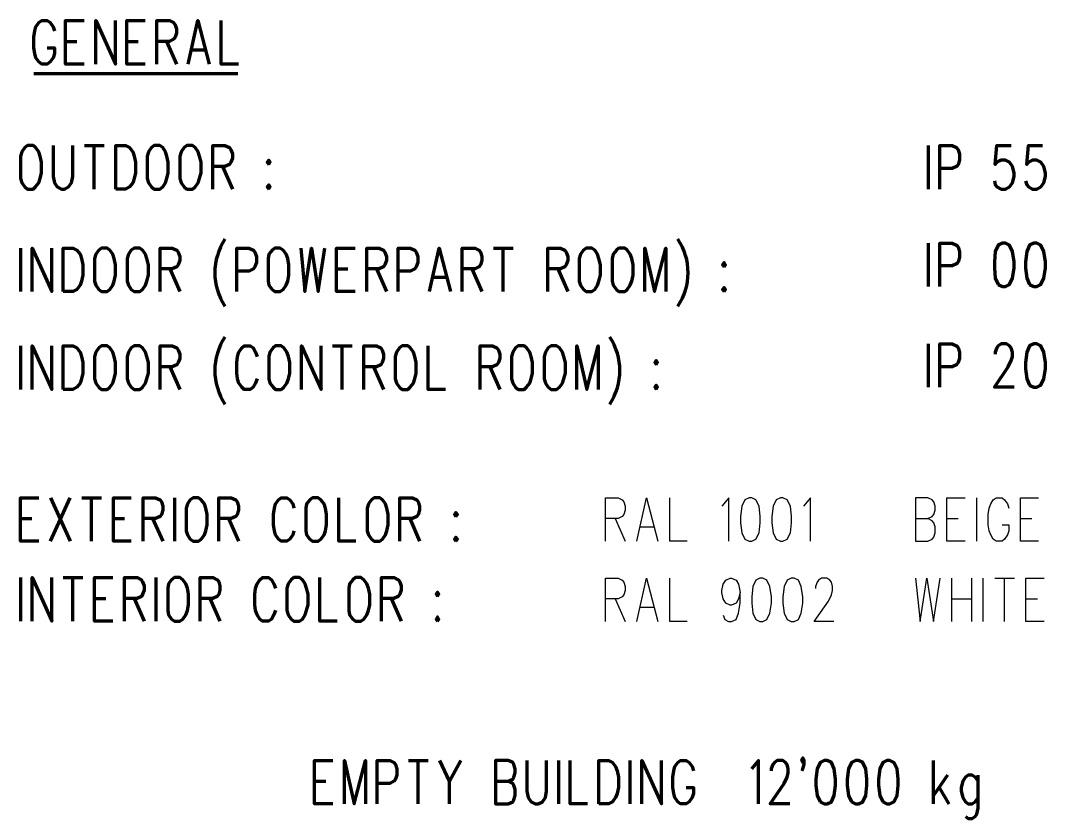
# Model space of a CAD drawing. Header units: metres. Extents: x 1223 to 5739, y -151236 to 19014.
# Drawn here: x 5558.68 to 5608.48, y -151063.5 to -151024.73 of the extents above; entities that cross this region are included whole.
import ezdxf

# ---------------------------------------------------------------- set-up
doc = ezdxf.new("R2010")
doc.units = ezdxf.units.M
doc.layers.add('PDF_Geometry', color=7, linetype='Continuous')

msp = doc.modelspace()

# ---------------------------------------------------------------- linework, layer by layer
at = {"layer": 'PDF_Geometry', "color": 8, "lineweight": 90}
for points in [[(5559.977, -151026.047), (5560.323, -151026.047), (5560.323, -151026.332), (5560.262, -151026.535), (5560.12, -151026.738), (5559.977, -151026.84), (5559.713, -151026.84), (5559.571, -151026.738), (5559.429, -151026.535), (5559.368, -151026.332), (5559.327, -151026.047), (5559.327, -151025.539), (5559.368, -151025.234), (5559.429, -151025.031), (5559.571, -151024.828), (5559.713, -151024.726), (5559.977, -151024.726), (5560.12, -151024.828), (5560.262, -151025.031), (5560.323, -151025.234)], [(5561.766, -151026.84), (5560.871, -151026.84), (5560.871, -151024.726), (5561.766, -151024.726)], [(5562.335, -151026.84), (5562.335, -151024.726), (5563.29, -151026.84), (5563.29, -151024.726)], [(5564.732, -151026.84), (5563.838, -151026.84), (5563.838, -151024.726), (5564.732, -151024.726)], [(5565.301, -151026.84), (5565.301, -151024.726), (5565.911, -151024.726), (5566.114, -151024.828), (5566.195, -151024.93), (5566.256, -151025.133), (5566.256, -151025.336), (5566.195, -151025.539), (5566.114, -151025.641), (5565.911, -151025.742), (5565.301, -151025.742)], [(5566.825, -151026.84), (5567.293, -151024.726), (5567.841, -151026.84)], [(5569.264, -151026.84), (5568.431, -151026.84), (5568.431, -151024.726)], [(5560.871, -151025.742), (5561.42, -151025.742)], [(5563.838, -151025.742), (5564.387, -151025.742)], [(5565.769, -151025.742), (5566.256, -151026.84)], [(5566.947, -151026.149), (5567.638, -151026.149)], [(5559.327, -151027.307), (5569.243, -151027.307)], [(5560.262, -151030.802), (5560.262, -151032.306), (5560.323, -151032.611), (5560.465, -151032.814), (5560.668, -151032.915), (5560.811, -151032.915), (5561.014, -151032.814), (5561.156, -151032.611), (5561.217, -151032.306), (5561.217, -151030.802)], [(5561.786, -151030.802), (5562.741, -151030.802)], [(5562.253, -151032.915), (5562.253, -151030.802)], [(5568.024, -151032.915), (5568.024, -151030.802), (5568.613, -151030.802), (5568.837, -151030.904), (5568.898, -151031.005), (5568.979, -151031.209), (5568.979, -151031.412), (5568.898, -151031.615), (5568.837, -151031.717), (5568.613, -151031.818), (5568.024, -151031.818)], [(5602.792, -151032.915), (5602.792, -151030.802)], [(5603.341, -151032.915), (5603.341, -151030.802), (5603.95, -151030.802), (5604.153, -151030.904), (5604.235, -151031.005), (5604.296, -151031.209), (5604.296, -151031.513), (5604.235, -151031.717), (5604.153, -151031.818), (5603.95, -151031.92), (5603.341, -151031.92)], [(5606.002, -151032.509), (5606.043, -151032.712), (5606.124, -151032.814), (5606.328, -151032.915), (5606.531, -151032.915), (5606.734, -151032.814), (5606.876, -151032.611), (5606.958, -151032.306), (5606.958, -151032.123), (5606.876, -151031.818), (5606.734, -151031.615), (5606.531, -151031.513), (5606.328, -151031.513), (5606.124, -151031.615), (5606.043, -151031.717), (5606.124, -151030.802), (5606.815, -151030.802)], [(5607.506, -151032.509), (5607.567, -151032.712), (5607.648, -151032.814), (5607.852, -151032.915), (5608.055, -151032.915), (5608.258, -151032.814), (5608.4, -151032.611), (5608.482, -151032.306), (5608.482, -151032.123), (5608.4, -151031.818), (5608.258, -151031.615), (5608.055, -151031.513), (5607.852, -151031.513), (5607.648, -151031.615), (5607.567, -151031.717), (5607.648, -151030.802), (5608.339, -151030.802)], [(5568.492, -151031.818), (5568.979, -151032.915)], [(5558.697, -151037.894), (5558.697, -151035.781)], [(5559.246, -151037.894), (5559.246, -151035.781), (5560.201, -151037.894), (5560.201, -151035.781)], [(5565.464, -151037.894), (5565.464, -151035.781), (5566.053, -151035.781), (5566.277, -151035.882), (5566.338, -151035.984), (5566.419, -151036.187), (5566.419, -151036.39), (5566.338, -151036.593), (5566.277, -151036.695), (5566.053, -151036.797), (5565.464, -151036.797)], [(5569.182, -151037.894), (5569.182, -151035.781), (5569.772, -151035.781), (5569.995, -151035.882), (5570.056, -151035.984), (5570.137, -151036.187), (5570.137, -151036.492), (5570.056, -151036.695), (5569.995, -151036.797), (5569.772, -151036.898), (5569.182, -151036.898)], [(5572.291, -151035.781), (5572.495, -151037.894), (5572.82, -151035.781), (5573.145, -151037.894), (5573.47, -151035.781)], [(5574.933, -151037.894), (5574.039, -151037.894), (5574.039, -151035.781), (5574.933, -151035.781)], [(5575.502, -151037.894), (5575.502, -151035.781), (5576.112, -151035.781), (5576.315, -151035.882), (5576.376, -151035.984), (5576.457, -151036.187), (5576.457, -151036.39), (5576.376, -151036.593), (5576.315, -151036.695), (5576.112, -151036.797), (5575.502, -151036.797)], [(5577.026, -151037.894), (5577.026, -151035.781), (5577.615, -151035.781), (5577.839, -151035.882), (5577.9, -151035.984), (5577.981, -151036.187), (5577.981, -151036.492), (5577.9, -151036.695), (5577.839, -151036.797), (5577.615, -151036.898), (5577.026, -151036.898)], [(5578.55, -151037.894), (5579.017, -151035.781), (5579.566, -151037.894)], [(5580.135, -151037.894), (5580.135, -151035.781), (5580.745, -151035.781), (5580.948, -151035.882), (5581.029, -151035.984), (5581.09, -151036.187), (5581.09, -151036.39), (5581.029, -151036.593), (5580.948, -151036.695), (5580.745, -151036.797), (5580.135, -151036.797)], [(5581.659, -151035.781), (5582.614, -151035.781)], [(5582.126, -151037.894), (5582.126, -151035.781)], [(5584.301, -151037.894), (5584.301, -151035.781), (5584.91, -151035.781), (5585.134, -151035.882), (5585.195, -151035.984), (5585.276, -151036.187), (5585.276, -151036.39), (5585.195, -151036.593), (5585.134, -151036.695), (5584.91, -151036.797), (5584.301, -151036.797)], [(5589.015, -151037.894), (5589.015, -151035.781), (5589.482, -151037.894), (5590.031, -151035.781), (5590.031, -151037.894)], [(5602.792, -151037.65), (5602.792, -151035.537)], [(5603.341, -151037.65), (5603.341, -151035.537), (5603.95, -151035.537), (5604.153, -151035.638), (5604.235, -151035.74), (5604.296, -151035.943), (5604.296, -151036.248), (5604.235, -151036.451), (5604.153, -151036.553), (5603.95, -151036.654), (5603.341, -151036.654)], [(5565.931, -151036.797), (5566.419, -151037.894)], [(5574.039, -151036.797), (5574.588, -151036.797)], [(5575.969, -151036.797), (5576.457, -151037.894)], [(5580.602, -151036.797), (5581.09, -151037.894)], [(5584.788, -151036.797), (5585.276, -151037.894)], [(5578.672, -151037.203), (5579.363, -151037.203)], [(5558.697, -151042.649), (5558.697, -151040.536)], [(5559.246, -151042.649), (5559.246, -151040.536), (5560.201, -151042.649), (5560.201, -151040.536)], [(5565.464, -151042.649), (5565.464, -151040.536), (5566.053, -151040.536), (5566.277, -151040.637), (5566.338, -151040.739), (5566.419, -151040.942), (5566.419, -151041.145), (5566.338, -151041.348), (5566.277, -151041.45), (5566.053, -151041.552), (5565.464, -151041.552)], [(5570.178, -151042.141), (5570.097, -151042.344), (5569.975, -151042.547), (5569.833, -151042.649), (5569.548, -151042.649), (5569.426, -151042.547), (5569.284, -151042.344), (5569.223, -151042.141), (5569.182, -151041.856), (5569.182, -151041.348), (5569.223, -151041.044), (5569.284, -151040.84), (5569.426, -151040.637), (5569.548, -151040.536), (5569.833, -151040.536), (5569.975, -151040.637), (5570.097, -151040.84), (5570.178, -151041.044)], [(5572.332, -151042.649), (5572.332, -151040.536), (5573.287, -151042.649), (5573.287, -151040.536)], [(5573.836, -151040.536), (5574.791, -151040.536)], [(5574.303, -151042.649), (5574.303, -151040.536)], [(5575.36, -151042.649), (5575.36, -151040.536), (5575.969, -151040.536), (5576.193, -151040.637), (5576.254, -151040.739), (5576.315, -151040.942), (5576.315, -151041.145), (5576.254, -151041.348), (5576.193, -151041.45), (5575.969, -151041.552), (5575.36, -151041.552)], [(5579.322, -151042.649), (5578.489, -151042.649), (5578.489, -151040.536)], [(5581.009, -151042.649), (5581.009, -151040.536), (5581.618, -151040.536), (5581.822, -151040.637), (5581.903, -151040.739), (5581.964, -151040.942), (5581.964, -151041.145), (5581.903, -151041.348), (5581.822, -151041.45), (5581.618, -151041.552), (5581.009, -151041.552)], [(5585.703, -151042.649), (5585.703, -151040.536), (5586.19, -151042.649), (5586.739, -151040.536), (5586.739, -151042.649)], [(5602.792, -151042.547), (5602.792, -151040.434)], [(5603.341, -151042.547), (5603.341, -151040.434), (5603.95, -151040.434), (5604.153, -151040.536), (5604.235, -151040.637), (5604.296, -151040.84), (5604.296, -151041.145), (5604.235, -151041.348), (5604.153, -151041.45), (5603.95, -151041.552), (5603.341, -151041.552)], [(5606.958, -151042.547), (5606.002, -151042.547), (5606.673, -151041.552), (5606.815, -151041.247), (5606.876, -151041.044), (5606.876, -151040.84), (5606.815, -151040.637), (5606.734, -151040.536), (5606.592, -151040.434), (5606.328, -151040.434), (5606.185, -151040.536), (5606.124, -151040.637), (5606.043, -151040.84), (5606.043, -151040.942)], [(5565.931, -151041.552), (5566.419, -151042.649)], [(5575.827, -151041.552), (5576.315, -151042.649)], [(5581.476, -151041.552), (5581.964, -151042.649)], [(5559.571, -151050.025), (5558.677, -151050.025), (5558.677, -151047.912), (5559.571, -151047.912)], [(5560.14, -151050.025), (5561.095, -151047.912)], [(5560.14, -151047.912), (5561.095, -151050.025)], [(5561.664, -151047.912), (5562.619, -151047.912)], [(5562.131, -151050.025), (5562.131, -151047.912)], [(5564.062, -151050.025), (5563.188, -151050.025), (5563.188, -151047.912), (5564.062, -151047.912)], [(5564.631, -151050.025), (5564.631, -151047.912), (5565.24, -151047.912), (5565.464, -151048.013), (5565.525, -151048.115), (5565.586, -151048.318), (5565.586, -151048.521), (5565.525, -151048.725), (5565.464, -151048.826), (5565.24, -151048.928), (5564.631, -151048.928)], [(5566.175, -151050.025), (5566.175, -151047.912)], [(5568.309, -151050.025), (5568.309, -151047.912), (5568.918, -151047.912), (5569.142, -151048.013), (5569.203, -151048.115), (5569.264, -151048.318), (5569.264, -151048.521), (5569.203, -151048.725), (5569.142, -151048.826), (5568.918, -151048.928), (5568.309, -151048.928)], [(5571.966, -151049.517), (5571.905, -151049.72), (5571.763, -151049.923), (5571.621, -151050.025), (5571.336, -151050.025), (5571.214, -151049.923), (5571.072, -151049.72), (5571.011, -151049.517), (5570.971, -151049.233), (5570.971, -151048.725), (5571.011, -151048.42), (5571.072, -151048.217), (5571.214, -151048.013), (5571.336, -151047.912), (5571.621, -151047.912), (5571.763, -151048.013), (5571.905, -151048.217), (5571.966, -151048.42)], [(5574.974, -151050.025), (5574.141, -151050.025), (5574.141, -151047.912)], [(5577.107, -151050.025), (5577.107, -151047.912), (5577.717, -151047.912), (5577.94, -151048.013), (5578.001, -151048.115), (5578.062, -151048.318), (5578.062, -151048.521), (5578.001, -151048.725), (5577.94, -151048.826), (5577.717, -151048.928), (5577.107, -151048.928)], [(5558.677, -151048.928), (5559.226, -151048.928)], [(5563.188, -151048.928), (5563.737, -151048.928)], [(5565.098, -151048.928), (5565.586, -151050.025)], [(5568.776, -151048.928), (5569.264, -151050.025)], [(5577.595, -151048.928), (5578.062, -151050.025)], [(5558.697, -151053.906), (5558.697, -151051.793)], [(5559.246, -151053.906), (5559.246, -151051.793), (5560.201, -151053.906), (5560.201, -151051.793)], [(5560.75, -151051.793), (5561.705, -151051.793)], [(5561.217, -151053.906), (5561.217, -151051.793)], [(5563.168, -151053.906), (5562.274, -151053.906), (5562.274, -151051.793), (5563.168, -151051.793)], [(5563.737, -151053.906), (5563.737, -151051.793), (5564.346, -151051.793), (5564.549, -151051.894), (5564.61, -151051.996), (5564.692, -151052.199), (5564.692, -151052.402), (5564.61, -151052.606), (5564.549, -151052.707), (5564.346, -151052.809), (5563.737, -151052.809)], [(5565.261, -151053.906), (5565.261, -151051.793)], [(5567.415, -151053.906), (5567.415, -151051.793), (5568.024, -151051.793), (5568.227, -151051.894), (5568.309, -151051.996), (5568.37, -151052.199), (5568.37, -151052.402), (5568.309, -151052.606), (5568.227, -151052.707), (5568.024, -151052.809), (5567.415, -151052.809)], [(5571.072, -151053.398), (5570.991, -151053.601), (5570.869, -151053.805), (5570.727, -151053.906), (5570.442, -151053.906), (5570.3, -151053.805), (5570.178, -151053.601), (5570.097, -151053.398), (5570.056, -151053.114), (5570.056, -151052.606), (5570.097, -151052.301), (5570.178, -151052.098), (5570.3, -151051.894), (5570.442, -151051.793), (5570.727, -151051.793), (5570.869, -151051.894), (5570.991, -151052.098), (5571.072, -151052.301)], [(5574.059, -151053.906), (5573.226, -151053.906), (5573.226, -151051.793)], [(5576.213, -151053.906), (5576.213, -151051.793), (5576.823, -151051.793), (5577.026, -151051.894), (5577.107, -151051.996), (5577.168, -151052.199), (5577.168, -151052.402), (5577.107, -151052.606), (5577.026, -151052.707), (5576.823, -151052.809), (5576.213, -151052.809)], [(5562.274, -151052.809), (5562.822, -151052.809)], [(5564.204, -151052.809), (5564.692, -151053.906)], [(5567.882, -151052.809), (5568.37, -151053.906)], [(5576.681, -151052.809), (5577.168, -151053.906)], [(5573.856, -151062.786), (5572.962, -151062.786), (5572.962, -151060.673), (5573.856, -151060.673)], [(5574.425, -151062.786), (5574.425, -151060.673), (5574.892, -151062.786), (5575.441, -151060.673), (5575.441, -151062.786)], [(5576.01, -151062.786), (5576.01, -151060.673), (5576.62, -151060.673), (5576.823, -151060.774), (5576.904, -151060.876), (5576.965, -151061.079), (5576.965, -151061.384), (5576.904, -151061.587), (5576.823, -151061.689), (5576.62, -151061.79), (5576.01, -151061.79)], [(5577.534, -151060.673), (5578.489, -151060.673)], [(5578.001, -151062.786), (5578.001, -151060.673)], [(5579.525, -151062.786), (5579.525, -151061.689), (5579.058, -151060.673)], [(5580.074, -151060.673), (5579.525, -151061.689)], [(5581.761, -151061.689), (5582.37, -151061.689), (5582.594, -151061.587), (5582.655, -151061.486), (5582.716, -151061.282), (5582.716, -151061.079), (5582.655, -151060.876), (5582.594, -151060.774), (5582.37, -151060.673), (5581.761, -151060.673), (5581.761, -151062.786), (5582.37, -151062.786), (5582.594, -151062.684), (5582.655, -151062.583), (5582.716, -151062.38), (5582.716, -151062.095), (5582.655, -151061.892), (5582.594, -151061.79), (5582.37, -151061.689)], [(5583.285, -151060.673), (5583.285, -151062.176), (5583.346, -151062.481), (5583.488, -151062.684), (5583.691, -151062.786), (5583.833, -151062.786), (5584.036, -151062.684), (5584.179, -151062.481), (5584.24, -151062.176), (5584.24, -151060.673)], [(5584.829, -151062.786), (5584.829, -151060.673)], [(5586.231, -151062.786), (5585.378, -151062.786), (5585.378, -151060.673)], [(5588.304, -151062.786), (5588.304, -151060.673)], [(5588.873, -151062.786), (5588.873, -151060.673), (5589.828, -151062.786), (5589.828, -151060.673)], [(5591.027, -151061.994), (5591.372, -151061.994), (5591.372, -151062.278), (5591.311, -151062.481), (5591.169, -151062.684), (5591.027, -151062.786), (5590.742, -151062.786), (5590.62, -151062.684), (5590.478, -151062.481), (5590.417, -151062.278), (5590.376, -151061.994), (5590.376, -151061.486), (5590.417, -151061.181), (5590.478, -151060.978), (5590.62, -151060.774), (5590.742, -151060.673), (5591.027, -151060.673), (5591.169, -151060.774), (5591.311, -151060.978), (5591.372, -151061.181)], [(5594.542, -151062.786), (5594.542, -151060.673), (5594.197, -151061.079)], [(5596.066, -151062.786), (5595.111, -151062.786), (5595.781, -151061.79), (5595.924, -151061.486), (5595.985, -151061.282), (5595.985, -151061.079), (5595.924, -151060.876), (5595.842, -151060.774), (5595.721, -151060.673), (5595.436, -151060.673), (5595.314, -151060.774), (5595.233, -151060.876), (5595.152, -151061.079), (5595.152, -151061.181)], [(5596.635, -151061.181), (5596.696, -151061.079), (5596.757, -151060.876), (5596.757, -151060.673), (5596.696, -151060.774), (5596.635, -151060.673), (5596.696, -151060.551), (5596.757, -151060.673)], [(5603.036, -151062.786), (5603.036, -151060.673)], [(5572.962, -151061.689), (5573.511, -151061.689)], [(5603.727, -151061.384), (5603.036, -151062.38)], [(5605.21, -151061.689), (5605.068, -151061.486), (5604.926, -151061.384), (5604.722, -151061.384), (5604.6, -151061.486), (5604.458, -151061.689), (5604.377, -151061.994), (5604.377, -151062.176), (5604.458, -151062.481), (5604.6, -151062.684), (5604.722, -151062.786), (5604.926, -151062.786), (5605.068, -151062.684), (5605.21, -151062.481)], [(5604.6, -151063.396), (5604.722, -151063.497), (5604.926, -151063.497), (5605.068, -151063.396), (5605.149, -151063.294), (5605.21, -151062.989), (5605.21, -151061.384)], [(5603.32, -151061.994), (5603.788, -151062.786)]]:
    msp.add_lwpolyline(points, dxfattribs=at)
for points in [[(5558.88, -151032.814), (5559.022, -151032.915), (5559.287, -151032.915), (5559.408, -151032.814), (5559.571, -151032.611), (5559.632, -151032.407), (5559.693, -151032.123), (5559.693, -151031.615), (5559.632, -151031.31), (5559.571, -151031.107), (5559.408, -151030.904), (5559.287, -151030.802), (5559.022, -151030.802), (5558.88, -151030.904), (5558.738, -151031.107), (5558.677, -151031.31), (5558.677, -151031.615), (5558.677, -151032.123), (5558.677, -151032.407), (5558.738, -151032.611)], [(5563.31, -151032.915), (5563.31, -151030.802), (5563.777, -151030.802), (5563.98, -151030.904), (5564.143, -151031.107), (5564.204, -151031.31), (5564.265, -151031.615), (5564.265, -151032.123), (5564.204, -151032.407), (5564.143, -151032.611), (5563.98, -151032.814), (5563.777, -151032.915)], [(5565.037, -151032.814), (5565.179, -151032.915), (5565.444, -151032.915), (5565.586, -151032.814), (5565.728, -151032.611), (5565.789, -151032.407), (5565.85, -151032.123), (5565.85, -151031.615), (5565.789, -151031.31), (5565.728, -151031.107), (5565.586, -151030.904), (5565.444, -151030.802), (5565.179, -151030.802), (5565.037, -151030.904), (5564.895, -151031.107), (5564.834, -151031.31), (5564.834, -151031.615), (5564.834, -151032.123), (5564.834, -151032.407), (5564.895, -151032.611)], [(5566.622, -151032.814), (5566.764, -151032.915), (5567.029, -151032.915), (5567.171, -151032.814), (5567.313, -151032.611), (5567.374, -151032.407), (5567.455, -151032.123), (5567.455, -151031.615), (5567.374, -151031.31), (5567.313, -151031.107), (5567.171, -151030.904), (5567.029, -151030.802), (5566.764, -151030.802), (5566.622, -151030.904), (5566.48, -151031.107), (5566.419, -151031.31), (5566.419, -151031.615), (5566.419, -151032.123), (5566.419, -151032.407), (5566.48, -151032.611)], [(5570.747, -151031.717), (5570.808, -151031.615), (5570.747, -151031.513), (5570.666, -151031.615)], [(5570.747, -151032.915), (5570.808, -151032.814), (5570.747, -151032.712), (5570.666, -151032.814)], [(5560.75, -151037.894), (5560.75, -151035.781), (5561.217, -151035.781), (5561.42, -151035.882), (5561.583, -151036.085), (5561.644, -151036.289), (5561.705, -151036.593), (5561.705, -151037.101), (5561.644, -151037.386), (5561.583, -151037.589), (5561.42, -151037.792), (5561.217, -151037.894)], [(5562.477, -151037.792), (5562.619, -151037.894), (5562.883, -151037.894), (5563.025, -151037.792), (5563.168, -151037.589), (5563.229, -151037.386), (5563.29, -151037.101), (5563.29, -151036.593), (5563.229, -151036.289), (5563.168, -151036.085), (5563.025, -151035.882), (5562.883, -151035.781), (5562.619, -151035.781), (5562.477, -151035.882), (5562.335, -151036.085), (5562.274, -151036.289), (5562.274, -151036.593), (5562.274, -151037.101), (5562.274, -151037.386), (5562.335, -151037.589)], [(5564.062, -151037.792), (5564.204, -151037.894), (5564.468, -151037.894), (5564.61, -151037.792), (5564.753, -151037.589), (5564.814, -151037.386), (5564.895, -151037.101), (5564.895, -151036.593), (5564.814, -151036.289), (5564.753, -151036.085), (5564.61, -151035.882), (5564.468, -151035.781), (5564.204, -151035.781), (5564.062, -151035.882), (5563.92, -151036.085), (5563.859, -151036.289), (5563.859, -151036.593), (5563.859, -151037.101), (5563.859, -151037.386), (5563.92, -151037.589)], [(5570.91, -151037.792), (5571.032, -151037.894), (5571.296, -151037.894), (5571.438, -151037.792), (5571.58, -151037.589), (5571.661, -151037.386), (5571.722, -151037.101), (5571.722, -151036.593), (5571.661, -151036.289), (5571.58, -151036.085), (5571.438, -151035.882), (5571.296, -151035.781), (5571.032, -151035.781), (5570.91, -151035.882), (5570.747, -151036.085), (5570.706, -151036.289), (5570.706, -151036.593), (5570.706, -151037.101), (5570.706, -151037.386), (5570.747, -151037.589)], [(5586.028, -151037.792), (5586.17, -151037.894), (5586.434, -151037.894), (5586.576, -151037.792), (5586.719, -151037.589), (5586.78, -151037.386), (5586.861, -151037.101), (5586.861, -151036.593), (5586.78, -151036.289), (5586.719, -151036.085), (5586.576, -151035.882), (5586.434, -151035.781), (5586.17, -151035.781), (5586.028, -151035.882), (5585.886, -151036.085), (5585.825, -151036.289), (5585.825, -151036.593), (5585.825, -151037.101), (5585.825, -151037.386), (5585.886, -151037.589)], [(5587.633, -151037.792), (5587.755, -151037.894), (5588.039, -151037.894), (5588.161, -151037.792), (5588.304, -151037.589), (5588.385, -151037.386), (5588.446, -151037.101), (5588.446, -151036.593), (5588.385, -151036.289), (5588.304, -151036.085), (5588.161, -151035.882), (5588.039, -151035.781), (5587.755, -151035.781), (5587.633, -151035.882), (5587.471, -151036.085), (5587.43, -151036.289), (5587.43, -151036.593), (5587.43, -151037.101), (5587.43, -151037.386), (5587.471, -151037.589)], [(5606.185, -151037.548), (5606.389, -151037.65), (5606.531, -151037.65), (5606.734, -151037.548), (5606.876, -151037.244), (5606.958, -151036.756), (5606.958, -151036.451), (5606.876, -151035.943), (5606.734, -151035.638), (5606.531, -151035.537), (5606.389, -151035.537), (5606.185, -151035.638), (5606.043, -151035.943), (5606.002, -151036.451), (5606.002, -151036.756), (5606.043, -151037.244)], [(5607.709, -151037.548), (5607.913, -151037.65), (5608.055, -151037.65), (5608.258, -151037.548), (5608.4, -151037.244), (5608.482, -151036.756), (5608.482, -151036.451), (5608.4, -151035.943), (5608.258, -151035.638), (5608.055, -151035.537), (5607.913, -151035.537), (5607.709, -151035.638), (5607.567, -151035.943), (5607.506, -151036.451), (5607.506, -151036.756), (5607.567, -151037.244)], [(5592.876, -151036.695), (5592.937, -151036.593), (5592.876, -151036.492), (5592.794, -151036.593)], [(5592.876, -151037.894), (5592.937, -151037.792), (5592.876, -151037.691), (5592.794, -151037.792)], [(5560.75, -151042.649), (5560.75, -151040.536), (5561.217, -151040.536), (5561.42, -151040.637), (5561.583, -151040.84), (5561.644, -151041.044), (5561.705, -151041.348), (5561.705, -151041.856), (5561.644, -151042.141), (5561.583, -151042.344), (5561.42, -151042.547), (5561.217, -151042.649)], [(5562.477, -151042.547), (5562.619, -151042.649), (5562.883, -151042.649), (5563.025, -151042.547), (5563.168, -151042.344), (5563.229, -151042.141), (5563.29, -151041.856), (5563.29, -151041.348), (5563.229, -151041.044), (5563.168, -151040.84), (5563.025, -151040.637), (5562.883, -151040.536), (5562.619, -151040.536), (5562.477, -151040.637), (5562.335, -151040.84), (5562.274, -151041.044), (5562.274, -151041.348), (5562.274, -151041.856), (5562.274, -151042.141), (5562.335, -151042.344)], [(5564.062, -151042.547), (5564.204, -151042.649), (5564.468, -151042.649), (5564.61, -151042.547), (5564.753, -151042.344), (5564.814, -151042.141), (5564.895, -151041.856), (5564.895, -151041.348), (5564.814, -151041.044), (5564.753, -151040.84), (5564.61, -151040.637), (5564.468, -151040.536), (5564.204, -151040.536), (5564.062, -151040.637), (5563.92, -151040.84), (5563.859, -151041.044), (5563.859, -151041.348), (5563.859, -151041.856), (5563.859, -151042.141), (5563.92, -151042.344)], [(5570.95, -151042.547), (5571.072, -151042.649), (5571.336, -151042.649), (5571.479, -151042.547), (5571.621, -151042.344), (5571.702, -151042.141), (5571.763, -151041.856), (5571.763, -151041.348), (5571.702, -151041.044), (5571.621, -151040.84), (5571.479, -151040.637), (5571.336, -151040.536), (5571.072, -151040.536), (5570.95, -151040.637), (5570.788, -151040.84), (5570.747, -151041.044), (5570.747, -151041.348), (5570.747, -151041.856), (5570.747, -151042.141), (5570.788, -151042.344)], [(5577.087, -151042.547), (5577.229, -151042.649), (5577.493, -151042.649), (5577.615, -151042.547), (5577.778, -151042.344), (5577.839, -151042.141), (5577.9, -151041.856), (5577.9, -151041.348), (5577.839, -151041.044), (5577.778, -151040.84), (5577.615, -151040.637), (5577.493, -151040.536), (5577.229, -151040.536), (5577.087, -151040.637), (5576.945, -151040.84), (5576.884, -151041.044), (5576.884, -151041.348), (5576.884, -151041.856), (5576.884, -151042.141), (5576.945, -151042.344)], [(5582.736, -151042.547), (5582.858, -151042.649), (5583.142, -151042.649), (5583.264, -151042.547), (5583.427, -151042.344), (5583.488, -151042.141), (5583.549, -151041.856), (5583.549, -151041.348), (5583.488, -151041.044), (5583.427, -151040.84), (5583.264, -151040.637), (5583.142, -151040.536), (5582.858, -151040.536), (5582.736, -151040.637), (5582.594, -151040.84), (5582.533, -151041.044), (5582.533, -151041.348), (5582.533, -151041.856), (5582.533, -151042.141), (5582.594, -151042.344)], [(5584.321, -151042.547), (5584.463, -151042.649), (5584.727, -151042.649), (5584.87, -151042.547), (5585.012, -151042.344), (5585.073, -151042.141), (5585.154, -151041.856), (5585.154, -151041.348), (5585.073, -151041.044), (5585.012, -151040.84), (5584.87, -151040.637), (5584.727, -151040.536), (5584.463, -151040.536), (5584.321, -151040.637), (5584.179, -151040.84), (5584.118, -151041.044), (5584.118, -151041.348), (5584.118, -151041.856), (5584.118, -151042.141), (5584.179, -151042.344)], [(5607.709, -151042.446), (5607.913, -151042.547), (5608.055, -151042.547), (5608.258, -151042.446), (5608.4, -151042.141), (5608.482, -151041.653), (5608.482, -151041.348), (5608.4, -151040.84), (5608.258, -151040.536), (5608.055, -151040.434), (5607.913, -151040.434), (5607.709, -151040.536), (5607.567, -151040.84), (5607.506, -151041.348), (5607.506, -151041.653), (5607.567, -151042.141)], [(5589.564, -151041.45), (5589.624, -151041.348), (5589.564, -151041.247), (5589.503, -151041.348)], [(5589.564, -151042.649), (5589.624, -151042.547), (5589.564, -151042.446), (5589.503, -151042.547)], [(5566.927, -151049.923), (5567.069, -151050.025), (5567.333, -151050.025), (5567.455, -151049.923), (5567.618, -151049.72), (5567.679, -151049.517), (5567.74, -151049.233), (5567.74, -151048.725), (5567.679, -151048.42), (5567.618, -151048.217), (5567.455, -151048.013), (5567.333, -151047.912), (5567.069, -151047.912), (5566.927, -151048.013), (5566.785, -151048.217), (5566.724, -151048.42), (5566.724, -151048.725), (5566.724, -151049.233), (5566.724, -151049.517), (5566.785, -151049.72)], [(5572.738, -151049.923), (5572.86, -151050.025), (5573.145, -151050.025), (5573.267, -151049.923), (5573.429, -151049.72), (5573.49, -151049.517), (5573.551, -151049.233), (5573.551, -151048.725), (5573.49, -151048.42), (5573.429, -151048.217), (5573.267, -151048.013), (5573.145, -151047.912), (5572.86, -151047.912), (5572.738, -151048.013), (5572.576, -151048.217), (5572.535, -151048.42), (5572.535, -151048.725), (5572.535, -151049.233), (5572.535, -151049.517), (5572.576, -151049.72)], [(5575.726, -151049.923), (5575.868, -151050.025), (5576.132, -151050.025), (5576.274, -151049.923), (5576.416, -151049.72), (5576.477, -151049.517), (5576.538, -151049.233), (5576.538, -151048.725), (5576.477, -151048.42), (5576.416, -151048.217), (5576.274, -151048.013), (5576.132, -151047.912), (5575.868, -151047.912), (5575.726, -151048.013), (5575.583, -151048.217), (5575.522, -151048.42), (5575.522, -151048.725), (5575.522, -151049.233), (5575.522, -151049.517), (5575.583, -151049.72)], [(5579.83, -151048.826), (5579.911, -151048.725), (5579.83, -151048.623), (5579.769, -151048.725)], [(5579.83, -151050.025), (5579.911, -151049.923), (5579.83, -151049.822), (5579.769, -151049.923)], [(5566.013, -151053.805), (5566.155, -151053.906), (5566.419, -151053.906), (5566.561, -151053.805), (5566.703, -151053.601), (5566.785, -151053.398), (5566.846, -151053.114), (5566.846, -151052.606), (5566.785, -151052.301), (5566.703, -151052.098), (5566.561, -151051.894), (5566.419, -151051.793), (5566.155, -151051.793), (5566.013, -151051.894), (5565.87, -151052.098), (5565.83, -151052.301), (5565.83, -151052.606), (5565.83, -151053.114), (5565.83, -151053.398), (5565.87, -151053.601)], [(5571.824, -151053.805), (5571.966, -151053.906), (5572.23, -151053.906), (5572.373, -151053.805), (5572.515, -151053.601), (5572.576, -151053.398), (5572.657, -151053.114), (5572.657, -151052.606), (5572.576, -151052.301), (5572.515, -151052.098), (5572.373, -151051.894), (5572.23, -151051.793), (5571.966, -151051.793), (5571.824, -151051.894), (5571.682, -151052.098), (5571.621, -151052.301), (5571.621, -151052.606), (5571.621, -151053.114), (5571.621, -151053.398), (5571.682, -151053.601)], [(5574.831, -151053.805), (5574.953, -151053.906), (5575.217, -151053.906), (5575.36, -151053.805), (5575.502, -151053.601), (5575.583, -151053.398), (5575.644, -151053.114), (5575.644, -151052.606), (5575.583, -151052.301), (5575.502, -151052.098), (5575.36, -151051.894), (5575.217, -151051.793), (5574.953, -151051.793), (5574.831, -151051.894), (5574.669, -151052.098), (5574.628, -151052.301), (5574.628, -151052.606), (5574.628, -151053.114), (5574.628, -151053.398), (5574.669, -151053.601)], [(5578.936, -151052.707), (5578.997, -151052.606), (5578.936, -151052.504), (5578.875, -151052.606)], [(5578.936, -151053.906), (5578.997, -151053.805), (5578.936, -151053.703), (5578.875, -151053.805)], [(5586.78, -151062.786), (5586.78, -151060.673), (5587.247, -151060.673), (5587.45, -151060.774), (5587.592, -151060.978), (5587.674, -151061.181), (5587.735, -151061.486), (5587.735, -151061.994), (5587.674, -151062.278), (5587.592, -151062.481), (5587.45, -151062.684), (5587.247, -151062.786)], [(5597.529, -151062.684), (5597.732, -151062.786), (5597.874, -151062.786), (5598.078, -151062.684), (5598.22, -151062.38), (5598.281, -151061.892), (5598.281, -151061.587), (5598.22, -151061.079), (5598.078, -151060.774), (5597.874, -151060.673), (5597.732, -151060.673), (5597.529, -151060.774), (5597.387, -151061.079), (5597.326, -151061.587), (5597.326, -151061.892), (5597.387, -151062.38)], [(5599.053, -151062.684), (5599.256, -151062.786), (5599.398, -151062.786), (5599.602, -151062.684), (5599.744, -151062.38), (5599.805, -151061.892), (5599.805, -151061.587), (5599.744, -151061.079), (5599.602, -151060.774), (5599.398, -151060.673), (5599.256, -151060.673), (5599.053, -151060.774), (5598.911, -151061.079), (5598.85, -151061.587), (5598.85, -151061.892), (5598.911, -151062.38)], [(5600.577, -151062.684), (5600.78, -151062.786), (5600.922, -151062.786), (5601.105, -151062.684), (5601.268, -151062.38), (5601.329, -151061.892), (5601.329, -151061.587), (5601.268, -151061.079), (5601.105, -151060.774), (5600.922, -151060.673), (5600.78, -151060.673), (5600.577, -151060.774), (5600.435, -151061.079), (5600.374, -151061.587), (5600.374, -151061.892), (5600.435, -151062.38)]]:
    msp.add_lwpolyline(points, close=True, dxfattribs=at)
at = {"layer": 'PDF_Geometry', "color": 8, "lineweight": 25}
for points in [[(5587.105, -151050.025), (5587.105, -151047.912), (5587.714, -151047.912), (5587.918, -151048.013), (5587.999, -151048.115), (5588.06, -151048.318), (5588.06, -151048.521), (5587.999, -151048.725), (5587.918, -151048.826), (5587.714, -151048.928), (5587.105, -151048.928)], [(5588.629, -151050.025), (5589.096, -151047.912), (5589.645, -151050.025)], [(5591.067, -151050.025), (5590.234, -151050.025), (5590.234, -151047.912)], [(5593.099, -151050.025), (5593.099, -151047.912), (5592.754, -151048.318)], [(5597.062, -151050.025), (5597.062, -151047.912), (5596.716, -151048.318)], [(5602.162, -151048.928), (5602.772, -151048.928), (5602.975, -151048.826), (5603.056, -151048.725), (5603.117, -151048.521), (5603.117, -151048.318), (5603.056, -151048.115), (5602.975, -151048.013), (5602.772, -151047.912), (5602.162, -151047.912), (5602.162, -151050.025), (5602.772, -151050.025), (5602.975, -151049.923), (5603.056, -151049.822), (5603.117, -151049.619), (5603.117, -151049.334), (5603.056, -151049.131), (5602.975, -151049.029), (5602.772, -151048.928)], [(5604.58, -151050.025), (5603.686, -151050.025), (5603.686, -151047.912), (5604.58, -151047.912)], [(5605.149, -151050.025), (5605.149, -151047.912)], [(5606.368, -151049.233), (5606.693, -151049.233), (5606.693, -151049.517), (5606.632, -151049.72), (5606.49, -151049.923), (5606.368, -151050.025), (5606.084, -151050.025), (5605.942, -151049.923), (5605.82, -151049.72), (5605.738, -151049.517), (5605.698, -151049.233), (5605.698, -151048.725), (5605.738, -151048.42), (5605.82, -151048.217), (5605.942, -151048.013), (5606.084, -151047.912), (5606.368, -151047.912), (5606.49, -151048.013), (5606.632, -151048.217), (5606.693, -151048.42)], [(5608.136, -151050.025), (5607.262, -151050.025), (5607.262, -151047.912), (5608.136, -151047.912)], [(5587.572, -151048.928), (5588.06, -151050.025)], [(5588.771, -151049.334), (5589.442, -151049.334)], [(5603.686, -151048.928), (5604.235, -151048.928)], [(5607.262, -151048.928), (5607.811, -151048.928)], [(5587.105, -151053.926), (5587.105, -151051.813), (5587.714, -151051.813), (5587.918, -151051.915), (5587.999, -151052.016), (5588.06, -151052.22), (5588.06, -151052.423), (5587.999, -151052.626), (5587.918, -151052.728), (5587.714, -151052.829), (5587.105, -151052.829)], [(5588.629, -151053.926), (5589.096, -151051.813), (5589.645, -151053.926)], [(5591.067, -151053.926), (5590.234, -151053.926), (5590.234, -151051.813)], [(5592.815, -151053.622), (5592.896, -151053.825), (5593.079, -151053.926), (5593.221, -151053.926), (5593.445, -151053.825), (5593.567, -151053.52), (5593.648, -151053.032), (5593.648, -151052.524), (5593.567, -151052.829), (5593.445, -151053.032), (5593.221, -151053.134), (5593.16, -151053.134), (5592.957, -151053.032), (5592.815, -151052.829), (5592.754, -151052.524), (5592.754, -151052.423), (5592.815, -151052.118), (5592.957, -151051.915), (5593.16, -151051.813), (5593.221, -151051.813), (5593.445, -151051.915), (5593.567, -151052.118), (5593.648, -151052.524)], [(5598.2, -151053.926), (5597.245, -151053.926), (5597.935, -151052.931), (5598.078, -151052.626), (5598.139, -151052.423), (5598.139, -151052.22), (5598.078, -151052.016), (5597.996, -151051.915), (5597.854, -151051.813), (5597.59, -151051.813), (5597.448, -151051.915), (5597.387, -151052.016), (5597.305, -151052.22), (5597.305, -151052.321)], [(5602.162, -151051.813), (5602.385, -151053.926), (5602.711, -151051.813), (5603.036, -151053.926), (5603.361, -151051.813)], [(5603.93, -151053.926), (5603.93, -151051.813)], [(5604.885, -151051.813), (5604.885, -151053.926)], [(5605.454, -151053.926), (5605.454, -151051.813)], [(5606.023, -151051.813), (5606.978, -151051.813)], [(5606.49, -151053.926), (5606.49, -151051.813)], [(5608.421, -151053.926), (5607.527, -151053.926), (5607.527, -151051.813), (5608.421, -151051.813)], [(5587.572, -151052.829), (5588.06, -151053.926)], [(5603.93, -151052.829), (5604.885, -151052.829)], [(5607.527, -151052.829), (5608.095, -151052.829)], [(5588.771, -151053.236), (5589.442, -151053.236)]]:
    msp.add_lwpolyline(points, dxfattribs=at)
for points in [[(5593.871, -151049.923), (5594.075, -151050.025), (5594.217, -151050.025), (5594.4, -151049.923), (5594.562, -151049.619), (5594.623, -151049.131), (5594.623, -151048.826), (5594.562, -151048.318), (5594.4, -151048.013), (5594.217, -151047.912), (5594.075, -151047.912), (5593.871, -151048.013), (5593.729, -151048.318), (5593.668, -151048.826), (5593.668, -151049.131), (5593.729, -151049.619)], [(5595.395, -151049.923), (5595.599, -151050.025), (5595.721, -151050.025), (5595.924, -151049.923), (5596.086, -151049.619), (5596.147, -151049.131), (5596.147, -151048.826), (5596.086, -151048.318), (5595.924, -151048.013), (5595.721, -151047.912), (5595.599, -151047.912), (5595.395, -151048.013), (5595.253, -151048.318), (5595.192, -151048.826), (5595.192, -151049.131), (5595.253, -151049.619)], [(5594.4, -151053.825), (5594.603, -151053.926), (5594.745, -151053.926), (5594.948, -151053.825), (5595.091, -151053.52), (5595.172, -151053.032), (5595.172, -151052.728), (5595.091, -151052.22), (5594.948, -151051.915), (5594.745, -151051.813), (5594.603, -151051.813), (5594.4, -151051.915), (5594.257, -151052.22), (5594.217, -151052.728), (5594.217, -151053.032), (5594.257, -151053.52)], [(5595.924, -151053.825), (5596.127, -151053.926), (5596.269, -151053.926), (5596.472, -151053.825), (5596.615, -151053.52), (5596.696, -151053.032), (5596.696, -151052.728), (5596.615, -151052.22), (5596.472, -151051.915), (5596.269, -151051.813), (5596.127, -151051.813), (5595.924, -151051.915), (5595.781, -151052.22), (5595.721, -151052.728), (5595.721, -151053.032), (5595.781, -151053.52)]]:
    msp.add_lwpolyline(points, close=True, dxfattribs=at)
at = {"layer": 'PDF_Geometry', "color": 8, "lineweight": 90}
for centre, radius, start, end in [((5571.028, -151036.98), 2.911, 146.0477, 213.9523), ((5588.206, -151036.98), 2.91, 326.0449, 33.9551), ((5571.028, -151041.734), 2.911, 146.0477, 213.9523), ((5584.894, -151041.734), 2.911, 326.0477, 33.9523)]:
    msp.add_arc(centre, radius, start, end, dxfattribs=at)

doc.saveas('drawing.dxf')
